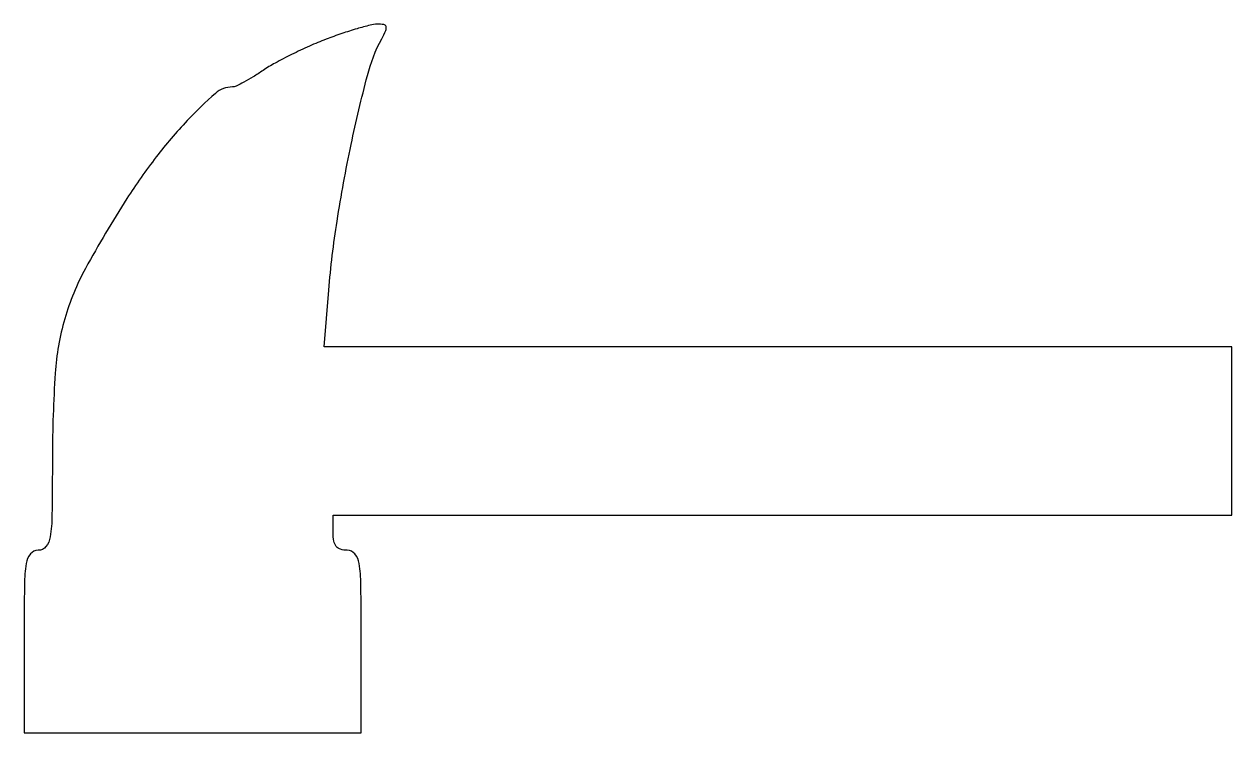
# Model space of a CAD drawing. Extents: x 0 to 172, y 0 to 101.
import ezdxf

# ---------------------------------------------------------------- set-up
doc = ezdxf.new("R2010")
doc.units = 0

msp = doc.modelspace()

# ---------------------------------------------------------------- linework, layer by layer
msp.add_lwpolyline([(43, 98.79759, 0.013633), (40.639403, 97.822522, 0.010204), (38.092748, 96.625514, 0.010334), (35.739434, 95.398969, 0.023122), (34.017865, 94.349695, -0.010745), (32.620477, 93.449842, -0.013989), (31.301882, 92.690223, -0.011612), (30.17939, 92.117988, -0.112528), (29.66177, 92, 0.181919), (27.252688, 91.093482, 0.023485), (23.216726, 87.205176, 0.025569), (18.804755, 82.029821, 0.021044), (14.630434, 76.091907, 0.017605), (8.737765, 66.159138, 0.055037), (5.786349, 58.984689, 0.053606), (4.430977, 51.237839, 0.016075), (4.023857, 39.25, -0.002625), (3.965377, 30.955088, -0.034832), (3.715252, 27.909232, -0.132247), (3.108781, 26.531019, -0.22711), (2, 26, 0.224251), (0.893213, 25.477318, 0.134742), (0.288462, 24.125, 0.035495), (0.04363, 21.134523, 0.002682), (0, 13), (0, 0), (24, 0), (48, 0), (48, 13, 0.002682), (47.95637, 21.134523, 0.035495), (47.711538, 24.125, 0.134742), (47.106787, 25.477318, 0.224251), (46, 26, -0.07578), (45.064742, 26.142566, -0.149477), (44.45, 26.5625, -0.124434), (44.106468, 27.317234, -0.044917), (44, 28.5), (44, 31), (108, 31), (172, 31), (172, 43), (172, 55), (107.356224, 55), (42.712448, 55), (43.386158, 63.078362, -0.01815), (44.565781, 72.902616, -0.012967), (46.567312, 83.794947, -0.011651), (48.88083, 93.633143, -0.059354), (50.925403, 98.860613, 0.018703), (51.50604, 100.050462, 0.180474), (51.538921, 100.602525, 0.288416), (51.202759, 100.892397, 0.044824), (50.285184, 100.947894, 0.054942), (49.272398, 100.806251, 0.009571), (47.408773, 100.294749, 0.010294), (45.236599, 99.60469, 0.009066)], format="xyb", close=True)

doc.saveas('drawing.dxf')
